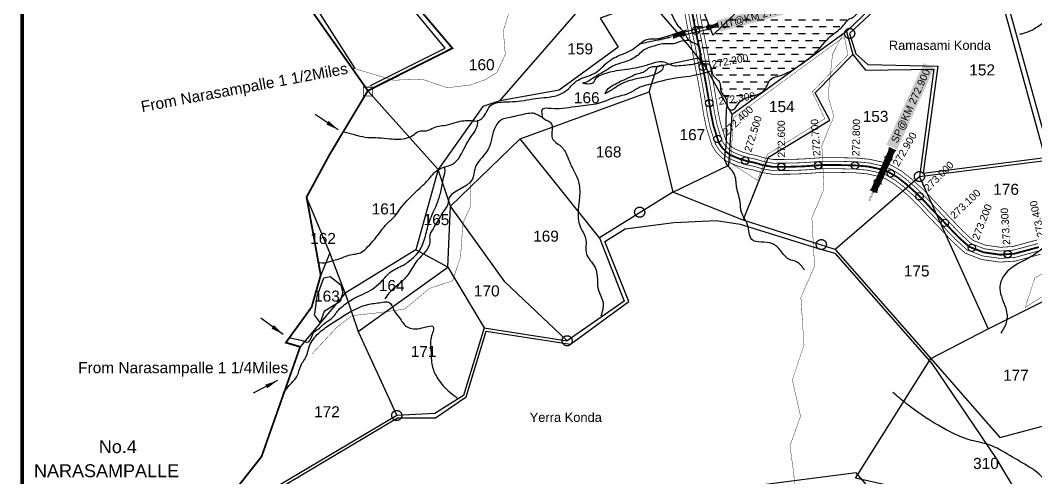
# Model space of a CAD drawing. Header units: feet. Extents: x 762418 to 770948, y 1592332 to 1602959.
# Drawn here: x 762661 to 765419, y 1596669 to 1597911 of the extents above; entities that cross this region are included whole.
import ezdxf
from ezdxf.enums import TextEntityAlignment as Align

# ---------------------------------------------------------------- set-up
doc = ezdxf.new("R2010")
doc.units = ezdxf.units.FT
doc.header["$LTSCALE"] = 15
doc.header["$MEASUREMENT"] = 0
doc.header["$PDMODE"] = 32
doc.header["$PDSIZE"] = 20
doc.linetypes.add('ACAD_ISO02W100', pattern=[15, 12, -3])
doc.linetypes.add('HIDDEN2', pattern=[0.1875, 0.125, -0.0625])
for name, color, linetype in [('CANAL1', 7, 'Continuous'), ('CSMark', 72, 'Continuous'), ('HILL', 17, 'Continuous'), ('PAPER SIZE', 10, 'Continuous'), ('PLOT', 7, 'Continuous'), ('PLOT NO', 7, 'Continuous'), ('ROADS', 6, 'Continuous'), ('STRUCTURE', 5, 'Continuous'), ('TANKS-STREAM', 4, 'Continuous'), ('VILLAGE BOUNDRY', 5, 'HIDDEN2'), ('VILLAGE STONES', 240, 'Continuous')]:
    doc.layers.add(name, color=color, linetype=linetype)
doc.styles.add('CANAL', font='Cambria.ttf')
doc.styles.get("Standard").update_dxf_attribs({"font": 'arial.ttf'})
doc.linetypes.add('DOTS', pattern='A,1e-06,-3,["●",Standard,S=3,R=0,X=-1.25,Y=-1.25],-3', length=6.000001)
doc.dimstyles.new('CRDS', dxfattribs={"dimtxt": 20, "dimasz": 35, "dimexe": 0.18, "dimexo": 0.0625, "dimgap": 0.09, "dimtad": 0, "dimtih": 1, "dimtoh": 1, "dimdec": 0, "dimzin": 2, "dimdsep": 46, "dimtxsty": 'CANAL', "dimcen": 0.09, "dimclrt": 256, "dimadec": 0, "dimazin": 0, "dimtfac": 1, "dimtdec": 0, "dimtofl": 0, "dimtmove": 0, "dimatfit": 3, "dimfxl": 1, "dimtfill": 2, "dimtfillclr": 5, "dimtolj": 1, "dimtzin": 0, "dimarcsym": 0})
doc.dimstyles.get("Standard").update_dxf_attribs({"dimtxt": 0.18, "dimasz": 0.18, "dimexe": 0.18, "dimexo": 0.0625, "dimgap": 0.09, "dimtad": 0, "dimtih": 1, "dimtoh": 1, "dimdec": 4, "dimzin": 0, "dimdsep": 46, "dimtxsty": 'Standard', "dimcen": 0.09, "dimadec": 0, "dimazin": 0, "dimtfac": 1, "dimtdec": 4, "dimtofl": 0, "dimtmove": 0, "dimatfit": 3, "dimfxl": 1, "dimtolj": 1, "dimtzin": 0, "dimarcsym": 0})

# ---------------------------------------------------------------- blocks, each defined once
blk = doc.blocks.new('UT')
at = {"layer": 'STRUCTURE'}
h = blk.add_hatch(dxfattribs=at)
h.set_pattern_fill('DASH', color=150, scale=8, angle=-39.6278, style=0)
h.set_pattern_definition([(320.372247933, (-4370.464, -6260.8811), (1.40800153113, 0.132407282), [1, -1])])
h.paths.add_polyline_path([(765163, 1700681.9), (765165.6, 1700680.6), (765167.2, 1700680.3), (765169.1, 1700680), (765172.4, 1700679.6), (765176.4, 1700679.3), (765179.5, 1700679.5), (765183.1, 1700679.9), (765187.7, 1700680.9), (765188.9, 1700681.2), (765193.1, 1700682.2), (765196.1, 1700680.2), (765196.1, 1700672.2), (765193.1, 1700670.2), (765190.5, 1700670.8), (765188.1, 1700671.3), (765185.5, 1700671.8), (765183.6, 1700672.1), (765181, 1700672.5), (765180.3, 1700672.5), (765178.5, 1700672.6), (765176.7, 1700672.6), (765174.6, 1700672.5), (765172.5, 1700672.3), (765170.4, 1700672), (765168.5, 1700671.7), (765166.1, 1700671.2), (765165, 1700670.8), (765163, 1700669.7)])
h.paths.add_polyline_path([(765259.1, 1700682.2), (765256.1, 1700680.2), (765256.1, 1700672.2), (765259.1, 1700670.2), (765261.9, 1700671), (765264.4, 1700671.6), (765266.4, 1700672), (765269.1, 1700672.5), (765272.7, 1700673), (765276.1, 1700673.1), (765278.6, 1700672.9), (765281.2, 1700672.7), (765283.9, 1700672.3), (765286.4, 1700671.9), (765288, 1700671.3), (765289.2, 1700670.6), (765289.1, 1700682.7), (765287.6, 1700681.8), (765285.7, 1700681.2), (765283, 1700680.7), (765281.2, 1700680.4), (765276.7, 1700679.9), (765272.7, 1700679.9), (765268.7, 1700680.3), (765264.8, 1700681), (765261.2, 1700681.7)])
at = {"layer": 'STRUCTURE', "color": 150, "const_width": 0.628}
for points in [[(765190.1, 1700688.2), (765190.1, 1700684.2), (765196.1, 1700680.2), (765256.1, 1700680.2), (765262.1, 1700684.2), (765262.1, 1700688.2)], [(765190.1, 1700664.2), (765190.1, 1700668.2), (765196.1, 1700672.2), (765256.1, 1700672.2), (765262.1, 1700668.2), (765262.1, 1700664.2)]]:
    blk.add_lwpolyline(points, dxfattribs=at)
at = {"layer": 'STRUCTURE', "color": 150}
for points in [[(765196.1, 1700680.2), (765256.1, 1700680.2)], [(765196.1, 1700672.2), (765256.1, 1700672.2)], [(765196.1, 1700672.2), (765256.1, 1700672.2)]]:
    blk.add_lwpolyline(points, dxfattribs=at)
at = {"layer": 'STRUCTURE', "color": 0}
blk.add_circle((765226.1, 1700676.2), 1.89, dxfattribs=at)
at = {"layer": 'STRUCTURE', "color": 150}
for points in [[(765163, 1700681.9), (765164.4, 1700681.1), (765167.9, 1700680.2), (765171.2, 1700679.8), (765176.1, 1700679.4), (765184.7, 1700680.3), (765193.1, 1700682.2)], [(765163, 1700669.7), (765164.3, 1700670.6), (765167.8, 1700671.6), (765171.2, 1700672.1), (765176, 1700672.6), (765184.7, 1700672), (765193.1, 1700670.2)], [(765289.1, 1700682.7), (765287.8, 1700681.9), (765284.3, 1700680.9), (765280.9, 1700680.4), (765276.1, 1700679.8), (765267.4, 1700680.5), (765259.1, 1700682.2)], [(765289.2, 1700670.6), (765287.8, 1700671.4), (765284.2, 1700672.3), (765280.9, 1700672.7), (765276.1, 1700673.1), (765267.4, 1700672.2), (765259.1, 1700670.2)]]:
    blk.add_spline(points, degree=3, dxfattribs=at)
at = {"layer": 'STRUCTURE', "color": 0}
blk.add_text('STREAM', height=5, dxfattribs=at).set_placement((765148.2, 1700675.8), align=Align.MIDDLE_CENTER)
for points in [[(765190.9, 1700676), (765164.2, 1700675.8)], [(765289.3, 1700676.7), (765265.4, 1700676.4)]]:
    blk.add_leader(points, dimstyle='Standard', override={"dimasz": 10, "dimgap": 0.09, "dimtad": 0}, dxfattribs=at)
blk = doc.blocks.new('SP')
at = {"layer": 'STRUCTURE'}
h = blk.add_hatch(dxfattribs=at)
h.set_pattern_fill('DASH', color=256, scale=8, style=0)
edge = h.paths.add_edge_path()
edge.add_spline(control_points=[(769825.7, 1706742.1), (769825.3, 1706741.8), (769823.8, 1706740.8), (769820.9, 1706740.3), (769817, 1706739.7), (769811.4, 1706738.9), (769804, 1706739.7), (769798.4, 1706741), (769795.6, 1706741.6)], knot_values=[0, 0, 0, 0, 1.613557, 5.24513, 8.624976, 13.470124, 22.190216, 30.746377, 30.746377, 30.746377, 30.746377], degree=3, periodic=0)
edge.add_line((769795.6, 1706741.6), (769792.6, 1706739.6))
edge.add_line((769792.6, 1706739.6), (769732.6, 1706739.6))
edge.add_line((769732.6, 1706739.6), (769729.6, 1706741.6))
edge.add_spline(control_points=[(769729.6, 1706741.6), (769726.9, 1706740.9), (769721.3, 1706739.5), (769713.9, 1706738.5), (769708.3, 1706739.1), (769704.4, 1706739.6), (769701.5, 1706740), (769700, 1706741), (769699.5, 1706741.3)], knot_values=[0, 0, 0, 0, 8.556161, 17.276253, 22.121402, 25.501247, 29.13282, 30.746377, 30.746377, 30.746377, 30.746377], degree=3, periodic=0)
edge.add_line((769699.5, 1706741.3), (769699.5, 1706722.1))
edge.add_spline(control_points=[(769699.5, 1706722.1), (769700, 1706722.4), (769701.4, 1706723.4), (769704.3, 1706724), (769708.2, 1706724.5), (769713.8, 1706725.3), (769721.2, 1706724.5), (769726.8, 1706723.3), (769729.6, 1706722.6)], knot_values=[0, 0, 0, 0, 1.613557, 5.24513, 8.624976, 13.470124, 22.190216, 30.746377, 30.746377, 30.746377, 30.746377], degree=3, periodic=0)
edge.add_line((769729.6, 1706722.6), (769732.6, 1706724.6))
edge.add_line((769732.6, 1706724.6), (769792.6, 1706724.6))
edge.add_line((769792.6, 1706724.6), (769795.6, 1706722.6))
edge.add_spline(control_points=[(769795.6, 1706722.6), (769798.4, 1706723.3), (769803.9, 1706724.8), (769811.3, 1706725.8), (769817, 1706725.1), (769820.9, 1706724.7), (769823.8, 1706724.2), (769825.2, 1706723.3), (769825.7, 1706723)], knot_values=[0, 0, 0, 0, 8.556161, 17.276253, 22.121402, 25.501247, 29.13282, 30.746377, 30.746377, 30.746377, 30.746377], degree=3, periodic=0)
edge.add_line((769825.7, 1706723), (769825.7, 1706742.1))
h.paths.add_polyline_path([(769764.2, 1706732.1, -1), (769761.1, 1706732.1, -1)], flags=0)
h.paths.add_polyline_path([(769761.1, 1706732.1, 1), (769764.2, 1706732.1, 1)], flags=16)
at = {"layer": 'STRUCTURE', "const_width": 0.628}
for points in [[(769726.6, 1706747.6), (769726.6, 1706743.6), (769732.6, 1706739.6), (769792.6, 1706739.6), (769798.6, 1706743.6), (769798.6, 1706747.6)], [(769726.6, 1706716.6), (769726.6, 1706720.6), (769732.6, 1706724.6), (769792.6, 1706724.6), (769798.6, 1706720.6), (769798.6, 1706716.6)]]:
    blk.add_lwpolyline(points, dxfattribs=at)
at = {"layer": 'STRUCTURE', "color": 3}
blk.add_lwpolyline([(769732.6, 1706724.6), (769792.6, 1706724.6)], dxfattribs=at)
blk.add_lwpolyline([(769732.6, 1706724.6), (769792.6, 1706724.6)], dxfattribs=at)
at = {"layer": 'STRUCTURE', "color": 0}
blk.add_circle((769762.6, 1706732.1), 1.55, dxfattribs=at)
at = {"layer": 'STRUCTURE'}
for points in [[(769699.5, 1706741.3), (769700.9, 1706740.5), (769704.4, 1706739.6), (769707.8, 1706739.2), (769712.6, 1706738.8), (769721.3, 1706739.7), (769729.6, 1706741.6)], [(769699.5, 1706722.1), (769700.9, 1706723), (769704.4, 1706724), (769707.7, 1706724.5), (769712.5, 1706725), (769721.2, 1706724.4), (769729.6, 1706722.6)], [(769825.7, 1706742.1), (769824.3, 1706741.3), (769820.8, 1706740.3), (769817.5, 1706739.8), (769812.7, 1706739.2), (769804, 1706739.9), (769795.6, 1706741.6)], [(769825.7, 1706723), (769824.3, 1706723.8), (769820.8, 1706724.7), (769817.4, 1706725.1), (769812.6, 1706725.5), (769803.9, 1706724.6), (769795.6, 1706722.6)]]:
    blk.add_spline(points, degree=3, dxfattribs=at)
at = {"layer": 'STRUCTURE', "color": 0}
blk.add_text('STREAM', height=5, dxfattribs=at).set_placement((769684.3, 1706732.1), align=Align.MIDDLE_CENTER)
for points in [[(769727.4, 1706732.1), (769700.8, 1706732.1)], [(769824.4, 1706732.1), (769800.5, 1706732.1)]]:
    blk.add_leader(points, dimstyle='Standard', override={"dimasz": 10, "dimgap": 0.09, "dimtad": 0}, dxfattribs=at)

msp = doc.modelspace()

# ---------------------------------------------------------------- hatches: boundary and pattern name
at = {"layer": 'TANKS-STREAM'}
h = msp.add_hatch(dxfattribs=at)
h.set_pattern_fill('DASH', color=256, scale=150, style=0)
edge = h.paths.add_edge_path()
edge.add_spline(control_points=[(765121.9, 1598088.6), (765120.1, 1598093.2), (765118.5, 1598103.6), (765111.8, 1598118.7), (765103.4, 1598131.4), (765096.3, 1598147.5), (765081, 1598157.4), (765075.2, 1598177.7), (765054.9, 1598178.3), (765045, 1598219.2), (765011.3, 1598242.7), (764983, 1598274.8), (764966.1, 1598291.8), (764953.8, 1598315.5), (764931.1, 1598329.5), (764921.2, 1598357.7), (764899.8, 1598371.3), (764879.9, 1598382.4), (764862, 1598389.5), (764853.1, 1598407.4), (764841.7, 1598416.1), (764832.7, 1598430.8), (764819.7, 1598440.7), (764806.1, 1598454), (764803.7, 1598467.9), (764801.6, 1598482.8), (764798.3, 1598500), (764788.7, 1598518.9), (764788.9, 1598541.7), (764782.6, 1598565), (764785.8, 1598584.2), (764779.3, 1598605.1), (764781.1, 1598625.6), (764771.2, 1598652.7), (764782, 1598675.5), (764771.8, 1598694.1), (764767.5, 1598709.8), (764759.7, 1598725.5), (764766.1, 1598739.4), (764767.8, 1598751), (764766.1, 1598761.8), (764765.9, 1598774), (764768.9, 1598786.7), (764757.9, 1598791.9), (764747.8, 1598796), (764733.9, 1598798.1), (764719.3, 1598800.9), (764705, 1598803.4), (764689.2, 1598805.3), (764674.3, 1598813.4), (764659.6, 1598813.9), (764649.8, 1598816.2), (764642.4, 1598818), (764633.5, 1598815.8), (764622.4, 1598830), (764604.4, 1598826.3), (764588.9, 1598828.5), (764580.1, 1598832.3), (764571.8, 1598833.7), (764563.7, 1598835.1), (764551.2, 1598834.8), (764535.8, 1598831.8), (764517.6, 1598830.9), (764503, 1598831.2), (764489.1, 1598829.2), (764479.7, 1598821.5), (764468.3, 1598817.4), (764459.3, 1598810.8), (764448.7, 1598803.1), (764445.8, 1598787.3), (764440.8, 1598772.7), (764438.2, 1598758.2), (764433.8, 1598746.8), (764429.4, 1598735.2), (764429, 1598723.7), (764425.7, 1598702.2), (764420.4, 1598682.9), (764414.5, 1598664.2), (764411.5, 1598657.3), (764408.4, 1598649.9), (764398.7, 1598641.4), (764383.1, 1598639.6), (764372.5, 1598630.2), (764343.3, 1598622), (764319.4, 1598593.8), (764263.9, 1598579.8), (764271, 1598535.1), (764290.8, 1598510.3), (764283.8, 1598497.7), (764281.3, 1598493.1)], knot_values=[0, 0, 0, 0, 15.236643, 30.425916, 49.268111, 61.29899, 81.97814, 102.084858, 115.773053, 133.025963, 212.487691, 236.470845, 261.320268, 284.011501, 315.420284, 336.871803, 370.102665, 387.367181, 406.221294, 425.389789, 444.417436, 448.630932, 476.733578, 493.34505, 502.978873, 518.344501, 538.747502, 555.021144, 580.959896, 605.741593, 626.769073, 637.540012, 670.437107, 687.164076, 721.92825, 735.671965, 748.241369, 771.73054, 783.151148, 792.389286, 806.578996, 815.257846, 830.35944, 837.968441, 848.244294, 864.119195, 879.458499, 892.916471, 907.805913, 926.754154, 942.470551, 951.350167, 956.913802, 965.145952, 976.30659, 1003.989351, 1013.238331, 1023.360739, 1032.240389, 1038.707898, 1047.8548, 1069.523964, 1085.557036, 1102.48498, 1113.696263, 1126.399537, 1138.056874, 1149.595348, 1159.958466, 1176.000146, 1194.951457, 1207.140536, 1219.70994, 1231.701283, 1244.110557, 1253.800534, 1296.881363, 1304.104514, 1312.503788, 1319.655339, 1327.741907, 1349.904078, 1364.253051, 1368.591241, 1440.378916, 1472.491868, 1518.68343, 1544.304194, 1559.065831, 1559.065831, 1559.065831, 1559.065831], degree=3, periodic=0)
edge.add_spline(control_points=[(764281.3, 1598493.1), (764287.6, 1598487.1), (764296, 1598479.2), (764297, 1598464.8), (764298.9, 1598450.9), (764309, 1598437.9), (764308.7, 1598414), (764305.1, 1598392.3), (764317.7, 1598374.9), (764322.4, 1598359.8), (764311.2, 1598349.1), (764322.6, 1598335.8), (764303.1, 1598336.3), (764295.3, 1598331.5)], knot_values=[3087.78125, 3087.78125, 3087.78125, 3087.78125, 3112.178941, 3120.363638, 3130.354517, 3154.22091, 3165.810148, 3201.376333, 3214.590002, 3229.814529, 3244.457284, 3249.124742, 3273.020901, 3273.020901, 3273.020901, 3273.020901], degree=3, periodic=0)
edge.add_line((764295.3, 1598331.5), (764320.5, 1598311.9))
edge.add_line((764320.5, 1598311.9), (764353.8, 1598279.8))
edge.add_line((764353.8, 1598279.8), (764398.2, 1598231.6))
edge.add_line((764398.2, 1598231.6), (764414.4, 1598210.4))
edge.add_line((764414.4, 1598210.4), (764423, 1598193.4))
edge.add_spline(control_points=[(764423, 1598193.4), (764425.6, 1598191), (764427.1, 1598188.5), (764427, 1598185.5)], knot_values=[2881.608706, 2881.608706, 2881.608706, 2881.608706, 2893.940244, 2893.940244, 2893.940244, 2893.940244], degree=3, periodic=0)
edge.add_line((764427, 1598185.5), (764436.8, 1598159.7))
edge.add_line((764436.8, 1598159.7), (764447.6, 1598129.1))
edge.add_line((764447.6, 1598129.1), (764455.6, 1598093.9))
edge.add_line((764455.6, 1598093.9), (764469.1, 1598020.2))
edge.add_line((764469.1, 1598020.2), (764476.9, 1597976.7))
edge.add_line((764476.9, 1597976.7), (764484.1, 1597942.3))
edge.add_line((764484.1, 1597942.3), (764492.5, 1597897.9))
edge.add_line((764492.5, 1597897.9), (764504.5, 1597839.4))
edge.add_spline(control_points=[(764504.5, 1597839.4), (764506.8, 1597835.3), (764507.4, 1597829.7), (764507.4, 1597823.8)], knot_values=[2458.163018, 2458.163018, 2458.163018, 2458.163018, 2472.175117, 2472.175117, 2472.175117, 2472.175117], degree=3, periodic=0)
edge.add_line((764507.4, 1597823.8), (764512.3, 1597797.7))
edge.add_line((764512.3, 1597797.7), (764517.1, 1597791.6))
edge.add_spline(control_points=[(764517.1, 1597791.6), (764521.2, 1597792.2), (764538.9, 1597797.3), (764535.6, 1597758.8), (764566.5, 1597746.1), (764559.6, 1597715.1), (764580.2, 1597701.7), (764580.4, 1597682.8), (764582.3, 1597676.3)], knot_values=[2279.132492, 2279.132492, 2279.132492, 2279.132492, 2291.217587, 2323.130848, 2352.163072, 2376.944798, 2399.636054, 2419.56681, 2419.56681, 2419.56681, 2419.56681], degree=3, periodic=0)
edge.add_line((764582.3, 1597676.3), (764586, 1597669.5))
edge.add_spline(control_points=[(764586, 1597669.5), (764586.9, 1597668.8), (764589.6, 1597667.2), (764603.8, 1597667.4), (764617.4, 1597710.8), (764684.5, 1597699.4), (764693.4, 1597752.5), (764738.3, 1597763), (764767.7, 1597779.9), (764790.5, 1597797.2), (764792.3, 1597798.7)], knot_values=[2018.000325, 2018.000325, 2018.000325, 2018.000325, 2022.02068, 2029.038365, 2055.53743, 2132.66863, 2168.344071, 2184.632621, 2263.603679, 2270.536318, 2270.536318, 2270.536318, 2270.536318], degree=3, periodic=0)
edge.add_line((764775.2, 1597786.2), (764792.3, 1597798.7))
edge.add_spline(control_points=[(764792.3, 1597798.7), (764796.4, 1597801.8), (764810.5, 1597813.3), (764830.1, 1597831.9), (764848.7, 1597854), (764864.6, 1597871.2), (764882.8, 1597882.2), (764897.7, 1597897.4), (764908.6, 1597913.8), (764926.6, 1597919.8), (764934.7, 1597930.7), (764945.2, 1597937.4), (764951.6, 1597951.8), (764970.2, 1597957.4), (764968.7, 1597972.8), (764987.9, 1597976.9), (764995.8, 1597991.8), (765013.2, 1597997.5), (765016.2, 1598032.4), (765064.3, 1598035.1), (765087.9, 1598063.5), (765096.7, 1598065.4), (765097.8, 1598065.5)], knot_values=[1607.090717, 1607.090717, 1607.090717, 1607.090717, 1622.615075, 1661.472667, 1687.971606, 1709.46195, 1731.209096, 1751.046239, 1773.377104, 1788.028602, 1805.406726, 1812.89241, 1824.579445, 1851.867014, 1854.203438, 1868.474949, 1895.134325, 1906.164801, 1917.248685, 1988.239935, 2014.199034, 2018.000325, 2018.000325, 2018.000325, 2018.000325], degree=3, periodic=0)
edge.add_line((765097.8, 1598065.5), (765121.9, 1598088.6))
h.paths.add_polyline_path([(764686.4, 1598071.1), (764675.3, 1598000.3), (764542.3, 1597870.7), (764491.4, 1597999.5)], flags=16)
h.paths.add_polyline_path([(764680.2, 1598567.9), (764689, 1598663.3), (764744, 1598672.6), (764749.9, 1598600.1)], flags=16)
h.paths.add_polyline_path([(764426.3, 1598567.6), (764337.9, 1598566.3), (764342.6, 1598604.6), (764412, 1598622.2)], flags=16)
h.paths.add_polyline_path([(764914.9, 1598213.1), (764961.7, 1598254), (765069.5, 1598107.1), (765016.7, 1598035.1)], flags=16)

# ---------------------------------------------------------------- linework, layer by layer
at = {"layer": 'CANAL1', "color": 1, "linetype": 'HIDDEN2', "ltscale": 7, "const_width": 5}
msp.add_lwpolyline([(764484.1, 1597942.3), (764492.5, 1597897.9), (764495.6, 1597882.8), (764504.5, 1597839.4), (764513.4, 1597791.5), (764523.9, 1597736.9), (764531.4, 1597693.7), (764537, 1597658.2), (764543.6, 1597626), (764550.7, 1597603.1), (764558.5, 1597578.6), (764567.6, 1597564.6), (764579, 1597553.1), (764592.4, 1597543.9), (764615.2, 1597534.5), (764635.2, 1597528.4), (764657.2, 1597523.9), (764677.3, 1597517.8), (764705.4, 1597512.8), (764749.7, 1597513.1), (764786.7, 1597514.2), (764841.1, 1597518.1), (764888.5, 1597517.8), (764931.2, 1597516.8), (764964, 1597513.8), (764997.7, 1597506.5), (765018.7, 1597499.2), (765043.4, 1597484.9), (765067.3, 1597466.2), (765092.8, 1597443.5), (765119.1, 1597417.3), (765135.9, 1597398.8), (765161, 1597372.7), (765207.6, 1597323.8), (765238, 1597296.1), (765277.4, 1597280.8), (765323, 1597274.4), (765360.6, 1597276.9), (765427.9, 1597295)], dxfattribs=at)
at = {"layer": 'CANAL1', "color": 5, "const_width": 2}
for points in [[(764493.9, 1597944.2), (764502.3, 1597899.9), (764514.4, 1597841.3), (764523.3, 1597793.4), (764533.8, 1597738.7), (764541.3, 1597695.3), (764546.8, 1597660), (764553.3, 1597628.5), (764560.2, 1597606.1), (764567.6, 1597582.9), (764575.4, 1597570.9), (764585.4, 1597560.9), (764597.2, 1597552.7), (764618.6, 1597544), (764637.7, 1597538.1), (764659.6, 1597533.6), (764679.6, 1597527.5), (764706.3, 1597522.8), (764749.5, 1597523.1), (764786.2, 1597524.2), (764840.7, 1597528.1), (764888.7, 1597527.8), (764931.8, 1597526.8), (764965.6, 1597523.7), (765000.4, 1597516.1), (765022.8, 1597508.3), (765049, 1597493.2), (765073.7, 1597473.9), (765099.6, 1597450.8), (765126.4, 1597424.2), (765143.2, 1597405.7), (765168.2, 1597379.6), (765214.6, 1597331), (765243.4, 1597304.7), (765279.9, 1597290.5), (765323.4, 1597284.4), (765358.9, 1597286.8), (765425.5, 1597304.7)], [(764474.3, 1597940.3), (764482.7, 1597896), (764494.7, 1597837.4), (764503.6, 1597789.7), (764514.1, 1597735.1), (764521.5, 1597692.1), (764527.1, 1597656.4), (764533.9, 1597623.5), (764541.1, 1597600.1), (764549.4, 1597574.3), (764559.7, 1597558.3), (764572.5, 1597545.4), (764587.6, 1597535.1), (764611.8, 1597525.1), (764632.7, 1597518.7), (764654.7, 1597514.2), (764674.9, 1597508), (764704.6, 1597502.8), (764749.9, 1597503.1), (764787.2, 1597504.2), (764841.4, 1597508.1), (764888.4, 1597507.8), (764930.6, 1597506.8), (764962.5, 1597503.9), (764995, 1597496.8), (765014.5, 1597490.1), (765037.8, 1597476.5), (765060.9, 1597458.6), (765085.9, 1597436.2), (765111.9, 1597410.4), (765128.6, 1597392), (765153.8, 1597365.8), (765200.6, 1597316.7), (765232.7, 1597287.5), (765274.8, 1597271), (765322.6, 1597264.3), (765362.2, 1597266.9), (765430.2, 1597285.3)]]:
    msp.add_lwpolyline(points, dxfattribs=at)
at = {"layer": 'CANAL1', "color": 1, "const_width": 2}
for points in [[(764503.7, 1597946.2), (764512.1, 1597901.8), (764524.2, 1597843.2), (764533.1, 1597795.2), (764543.6, 1597740.5), (764551.1, 1597696.9), (764556.7, 1597661.7), (764563, 1597631), (764569.8, 1597609.1), (764576.7, 1597587.2), (764583.2, 1597577.2), (764591.8, 1597568.6), (764602, 1597561.6), (764621.9, 1597553.4), (764640.1, 1597547.8), (764662.1, 1597543.3), (764681.9, 1597537.3), (764707.1, 1597532.8), (764749.3, 1597533.1), (764785.7, 1597534.2), (764840.4, 1597538.1), (764888.8, 1597537.8), (764932.3, 1597536.8), (764967.1, 1597533.6), (765003.1, 1597525.8), (765027, 1597517.5), (765054.6, 1597501.5), (765080.1, 1597481.6), (765106.5, 1597458.1), (765133.6, 1597431.1), (765150.6, 1597412.5), (765175.5, 1597386.5), (765221.6, 1597338.2), (765248.8, 1597313.4), (765282.4, 1597300.3), (765323.7, 1597294.5), (765357.3, 1597296.7), (765423.1, 1597314.4)], [(764464.5, 1597938.4), (764472.9, 1597894.1), (764484.9, 1597835.5), (764493.8, 1597787.8), (764504.3, 1597733.3), (764511.7, 1597690.4), (764517.3, 1597654.6), (764524.2, 1597621), (764531.6, 1597597.1), (764540.3, 1597570), (764551.9, 1597552), (764566.1, 1597537.7), (764582.9, 1597526.2), (764608.4, 1597515.7), (764630.2, 1597509), (764652.2, 1597504.5), (764672.6, 1597498.3), (764703.7, 1597492.8), (764750.1, 1597493.1), (764787.7, 1597494.2), (764841.7, 1597498.1), (764888.2, 1597497.8), (764930.1, 1597496.8), (764961, 1597494), (764992.3, 1597487.2), (765010.3, 1597480.9), (765032.2, 1597468.2), (765054.5, 1597450.9), (765079, 1597429), (765104.7, 1597403.5), (765121.3, 1597385.2), (765146.6, 1597358.9), (765193.6, 1597309.5), (765227.3, 1597278.8), (765272.3, 1597261.3), (765322.3, 1597254.3), (765363.9, 1597257), (765432.6, 1597275.6)]]:
    msp.add_lwpolyline(points, dxfattribs=at)
at = {"layer": 'CSMark', "color": 3}
for p in [(764495.6, 1597882.8), (764514.8, 1597784.6), (764532.6, 1597686), (764555.3, 1597588.7), (764630.2, 1597529.9), (764728.3, 1597513), (764828.3, 1597517.2), (764928.4, 1597516.8), (765025.4, 1597495.3), (765103.3, 1597433), (765172.5, 1597360.7), (765245.5, 1597293.2), (765342.9, 1597275.7)]:
    msp.add_point(p, dxfattribs=at)
at = {"layer": 'HILL'}
for points in [[(765113.8, 1597495.8), (765444.5, 1597538.2), (765310.9, 1598026.1), (765246, 1598104.8), (765031.1, 1597985.2), (764913.8, 1597874.7), (764930.3, 1597820.2), (764963, 1597790.5), (765152.9, 1597786.7), (765113.8, 1597495.5)], [(763612.1, 1597733.8), (763814.7, 1597835), (763690, 1597987.6)], [(763459.3, 1597952.6), (763569.7, 1597779.6)], [(763260.3, 1596578.1), (763685.8, 1596831.6), (763789, 1596831), (763871.9, 1596888.8), (763926.8, 1597066.5), (764155.7, 1597031.5), (764314.2, 1597147.5), (764248.6, 1597310.5), (764304.1, 1597344.2), (764436.4, 1597362), (764551.9, 1597367.4), (764616, 1597357.5), (764831.6, 1597290.1), (764873.9, 1597278.6), (765137.4, 1596979), (765311.5, 1596721.2), (765398.7, 1596575.3)], [(763460.7, 1597113.5), (763467.5, 1597161.9), (763485.8, 1597211.5), (763503, 1597215.6), (763531.7, 1597192.7), (763537.5, 1597171.8), (763529.6, 1597147.3), (763486.3, 1597119.7), (763475.9, 1597090), (763459.7, 1597111.9)], [(765025.3, 1596573.5), (764931.1, 1596682.3), (764476, 1596623.3)]]:
    msp.add_lwpolyline(points, dxfattribs=at)
at = {"layer": 'PAPER SIZE', "color": 5, "const_width": 10}
msp.add_lwpolyline([(770731.4, 1592336.5), (762666.1, 1592336.5), (762666.1, 1602277.4), (770731.4, 1602277.4)], close=True, dxfattribs=at)
at = {"layer": 'PLOT'}
for points in [[(765103.1, 1597486.1), (765289.8, 1597072.7), (765449.7, 1597152.5), (765459.5, 1597530.9), (765538.9, 1597467.1), (765689.8, 1597505.7), (765695.2, 1597626), (765678.4, 1597678.4), (765728.1, 1597706.6), (765739.6, 1597751.4), (765723.4, 1597828.6), (765740.2, 1597905.8), (765751.4, 1598129.4), (765822.3, 1598106.4), (766076.6, 1598122.1), (766201.9, 1598145), (766216.4, 1598209.7), (766224, 1598300.8), (766134.5, 1598340.4), (766128.8, 1598465.8)], [(764371.4, 1597964.3), (764236.5, 1597916.8), (764285.2, 1597838.1), (764125.2, 1597720.9), (763963.7, 1597692.2), (764182.7, 1597944.1), (764136.7, 1598082.8)], [(765139.5, 1598105.5), (764904.8, 1597880.4), (764594.3, 1597654.7), (764521.5, 1597786.1), (764474.6, 1597845.5), (764253, 1598100.9)], [(765250.9, 1598110), (765321.4, 1598033.4), (765443.7, 1597592.7), (765459.5, 1597530.9), (765103.1, 1597486.1)], [(764491.4, 1597999.5), (764542.3, 1597870.7), (764675.3, 1598000.3), (764686.4, 1598071.1), (764491.4, 1597999.5)], [(764904.8, 1597880.4), (764922.1, 1597817.8), (764956.9, 1597775.6), (765142.3, 1597778.2), (765103.1, 1597486.1), (764874.9, 1597288.3), (764624.6, 1597368.3), (764433.7, 1597443.8)], [(763829.9, 1597406.2), (764019, 1597589.1), (764368.8, 1597716.8), (764390.8, 1597785.3), (764503.3, 1597808.6)], [(764624.6, 1597368.3), (764693, 1597539.2), (764860.1, 1597640), (764819.7, 1597714.1), (764922.1, 1597817.8)], [(763963.7, 1597692.2), (763917.1, 1597677.1), (763795.7, 1597505.9), (763605.2, 1597719.8)], [(764368.8, 1597716.8), (764433.7, 1597443.8), (764585.3, 1597517.8), (764594.3, 1597654.7)], [(764433.7, 1597443.8), (764234.5, 1597320.3), (764019, 1597589.1)], [(763795.7, 1597505.9), (763735.2, 1597287.3), (763543.6, 1597169.8), (763501.8, 1597279.5), (763438.7, 1597430.9)], [(763822.8, 1597240.8), (763829.9, 1597406.2), (763795.7, 1597505.9)], [(764234.5, 1597320.3), (764301.3, 1597148.2), (764146.3, 1597040.3), (763977.1, 1597201), (763829.9, 1597406.2)], [(763579.1, 1597065.5), (763822.8, 1597240.8), (763735.2, 1597287.3)], [(764874.9, 1597288.3), (765134.6, 1596992.6), (765289.8, 1597072.7)], [(763501.8, 1597279.5), (763477.1, 1597218.7)], [(763822.8, 1597240.8), (763921.2, 1597075.5), (764146.3, 1597040.3)], [(763543.6, 1597169.8), (763421.3, 1597024.2)], [(763543.6, 1597169.8), (763579.1, 1597065.5), (763683.5, 1596837.3)], [(765134.6, 1596992.6), (765321.6, 1596777.8), (765478.5, 1596819.4), (765449.7, 1597152.5)], [(763921.2, 1597075.5), (763865, 1596892), (763787.2, 1596843.3), (763683.5, 1596837.3)], [(765646.6, 1596465.4), (765626.6, 1596492), (765624.7, 1596515.2), (765556.7, 1596528), (764929.6, 1596667.9), (765134.6, 1596992.6)], [(763683.5, 1596837.3), (763158.8, 1596526.7)]]:
    msp.add_lwpolyline(points, dxfattribs=at)
at = {"layer": 'ROADS', "linetype": 'HIDDEN2', "ltscale": 10, "const_width": 1}
for points in [[(763564.1, 1597781.3), (763634.8, 1597760.2), (763674.4, 1597748.3), (763753, 1597750.9), (763820.4, 1597727.8), (763882.5, 1597735.1), (763924.1, 1597749.6), (763955.8, 1597769.4), (763978.4, 1597817.8), (763973.1, 1597882.5), (763990.9, 1597939.9)], [(765495.2, 1596820.6), (765572.6, 1596929.4), (765462, 1597130.3), (765479.9, 1597137.9), (765537.7, 1597155.8), (765654.3, 1597182.1), (765578.5, 1597287.8), (765533.4, 1597461.4), (765474.4, 1597515.4), (765461.2, 1597371.3), (765458.2, 1597234.5), (765416.9, 1597211.2), (765398.9, 1597156.7), (765390.6, 1597131), (765431.9, 1597157.3), (765475, 1597156.1), (765584.7, 1597119.4), (765688.1, 1597103.1), (765645, 1597053.4), (765666.1, 1596964.4), (765653.7, 1596874.9), (765647, 1596804.1), (765560.8, 1596796.5), (765496.3, 1596821.3)]]:
    msp.add_lwpolyline(points, dxfattribs=at)
at = {"layer": 'ROADS', "linetype": 'DOTS', "ltscale": 0.5, "const_width": 1}
for points in [[(764590.5, 1597525.5), (764598.2, 1597646.2), (764899.4, 1597866.6), (764909.4, 1597817.3), (764812.4, 1597716.6), (764846.3, 1597643.5), (764690.4, 1597547), (764663.3, 1597476.6), (764589, 1597524.2)], [(764682.2, 1596194.2), (764679.4, 1596274.3), (764705.5, 1596362.8), (764690.6, 1596457.3), (764723.2, 1596513.2), (764765.2, 1596602.7), (764762.4, 1596677.5), (764751.6, 1596755.4), (764780.5, 1596835.5), (764758.2, 1596934.2), (764789.9, 1597029.2), (764781.3, 1597158.4), (764818.6, 1597243.2), (764811.2, 1597374.5), (764843.9, 1597452.5), (764838.3, 1597570.8), (764870.9, 1597649.9), (764855.1, 1597704.9), (764867.2, 1597818.2), (764895.2, 1597873.2)], [(763453.3, 1597005.2), (763523.5, 1597080), (763562.8, 1597109), (763623.7, 1597115.5), (763705.1, 1597126.8), (763772.5, 1597182.9), (763835.2, 1597203.4), (763856.8, 1597267.9), (763863.4, 1597360.1), (763884, 1597405.9), (763884, 1597475.1)]]:
    msp.add_lwpolyline(points, dxfattribs=at)
at = {"layer": 'TANKS-STREAM'}
for points in [[(764281.3, 1598493.1), (764286.8, 1598506.8), (764277.2, 1598530.5), (764274.9, 1598576.7), (764303.2, 1598591.7), (764365.1, 1598628.1), (764369.2, 1598629.5), (764381.6, 1598636.8), (764402.2, 1598645), (764408.1, 1598650.5), (764411.3, 1598656.9), (764414.5, 1598664.6), (764416.8, 1598671.5), (764427.4, 1598713.2), (764428.7, 1598722.8), (764430.1, 1598735.2), (764433.8, 1598746.6), (764437.9, 1598758.5), (764440.6, 1598770.3), (764445.7, 1598788.6), (764451.1, 1598803.7), (764458.9, 1598810.5), (764468.5, 1598816.9), (764479, 1598822), (764490, 1598828.4), (764501, 1598830.6), (764517.9, 1598831.1), (764533.9, 1598832), (764555.4, 1598834.8), (764564.6, 1598834.8), (764571, 1598833.8), (764579.7, 1598832), (764589.3, 1598828.8), (764598.4, 1598827.4), (764625.8, 1598823.8), (764635, 1598817.4), (764643.2, 1598817.4), (764648.7, 1598816.5), (764657.4, 1598814.7), (764672.9, 1598812.4), (764690.8, 1598806), (764705.4, 1598803.2), (764718.7, 1598801), (764733.8, 1598798.2), (764749.3, 1598795), (764758.9, 1598791.4), (764765.3, 1598787.2), (764766.2, 1598772.2), (764766.2, 1598763.5), (764767.2, 1598749.3), (764765.8, 1598740.2), (764762.6, 1598729.2), (764768.1, 1598706.4), (764772.2, 1598694.5), (764777.2, 1598681.7), (764774.8, 1598647), (764778.3, 1598630.7), (764781.8, 1598598), (764784.2, 1598587.5), (764784.2, 1598566.4), (764787.7, 1598541.9), (764791.2, 1598516.2), (764797, 1598501), (764801.7, 1598481.2), (764804.1, 1598466), (764806.4, 1598456.6), (764816.9, 1598443.8), (764836.8, 1598423.9), (764839.2, 1598420.4), (764852, 1598406.4), (764863.7, 1598391.2), (764880.1, 1598381.9), (764895.3, 1598373.7), (764921, 1598352.7), (764931.6, 1598334), (764953.8, 1598311.8), (764966.6, 1598293.1), (764983, 1598274.4), (764999.4, 1598256.9), (765050, 1598195.6), (765058.2, 1598180.4), (765071.1, 1598175.8), (765082.8, 1598159.4), (765096.8, 1598144.2), (765102.6, 1598133.7), (765112, 1598117.4), (765117.9, 1598103.3), (765122.5, 1598087), (765126, 1598080), (765127.2, 1598071.8), (765113.2, 1598066), (765094.5, 1598064.8), (765073.4, 1598049.6), (765014.9, 1598009.4), (765011.4, 1597998.9), (765002, 1597993), (764981, 1597976.7), (764969.3, 1597968.5), (764969.3, 1597966.2), (764950.6, 1597946.3), (764943.5, 1597937), (764937.7, 1597932.3), (764924.8, 1597920.6), (764912, 1597913.6), (764896.8, 1597897.3), (764882.7, 1597883.2), (764865.2, 1597870.4), (764850, 1597855.2), (764832.4, 1597835.3), (764804.4, 1597808.5), (764786.8, 1597794.5), (764716.6, 1597758.2), (764701.4, 1597752.4), (764682.7, 1597722), (764613.6, 1597687.7), (764596.1, 1597667.9), (764589.1, 1597667.9), (764577.4, 1597698.2), (764564.5, 1597716.9), (764561, 1597741.5), (764542.3, 1597763.6), (764529.4, 1597792.9), (764513.4, 1597791.5), (764504.5, 1597839.4), (764474.5, 1597859.4), (764467.4, 1597873.5), (764459.2, 1597884), (764444, 1597900.3), (764431.2, 1597926), (764418.3, 1597942.4), (764398.4, 1597952.9), (764384.4, 1597969.3), (764375, 1597984.4), (764385.5, 1598009.6), (764389, 1598026), (764396, 1598040), (764400.7, 1598059.9), (764406.5, 1598085.6), (764410, 1598101.9), (764411.2, 1598122.9), (764411.2, 1598137), (764412.4, 1598158), (764427, 1598185.5), (764382.3, 1598219.6), (764377.1, 1598227.7), (764347, 1598255.4), (764338.3, 1598271.1), (764320.9, 1598283.2), (764298.9, 1598297.7), (764295.3, 1598331.5), (764316.8, 1598341.9), (764314.5, 1598346), (764319.1, 1598359.9), (764316.8, 1598374.9), (764310.4, 1598386.5), (764308.6, 1598422), (764308.1, 1598433.6), (764298.8, 1598455.6), (764297.1, 1598465.4), (764295.9, 1598473.5), (764281.3, 1598493.1)], [(765376.3, 1597873.4), (765387.3, 1597876.1), (765391.4, 1597877.5), (765416.1, 1597888.5), (765446.4, 1597909.1), (765472.5, 1597917.3), (765489, 1597918.7), (765528.8, 1597932.4), (765544, 1597936.5), (765603.1, 1597948.9), (765647, 1597968.1), (765691, 1598003.8), (765741.9, 1598035.3), (765743.3, 1598075.5), (765743.3, 1598118.1), (765740.5, 1598163.4), (765761.1, 1598216.9), (765825.8, 1598319), (765846.4, 1598383.6), (765854.7, 1598431.6), (765902.8, 1598475.5), (765942.6, 1598500.3)], [(763540, 1597608), (763569.1, 1597600.4), (763576.7, 1597598.3), (763604.5, 1597592.8), (763633, 1597592.1), (763664.9, 1597589.3), (763712.1, 1597591.4), (763730.8, 1597601.1), (763743.3, 1597609.4), (763764.1, 1597610.8), (763783.5, 1597619.1), (763821.7, 1597627.4), (763846, 1597634.3), (763885.5, 1597638.5), (763902.9, 1597637.8), (763924.4, 1597656.5), (763937.6, 1597678.7), (763973.6, 1597689.1), (764006.3, 1597690.5), (764068.7, 1597699.5), (764126, 1597709.4), (764151.7, 1597726.7), (764162.8, 1597738.5), (764180.8, 1597751), (764223.1, 1597768.3), (764259.2, 1597799.5), (764299.5, 1597820.3), (764322.4, 1597830.7), (764343.9, 1597847.3), (764362.6, 1597859.1), (764380.6, 1597860.5), (764429.9, 1597871.6), (764450.7, 1597878.5), (764471.5, 1597884.7)], [(764477.8, 1597856.3), (764450.7, 1597852.2), (764436.2, 1597847.3), (764412.6, 1597847.3), (764382.7, 1597841.1), (764363.3, 1597834.8), (764335.5, 1597814), (764304.3, 1597798.1), (764278, 1597789.8), (764247.4, 1597771.8), (764232.9, 1597763.5), (764215.5, 1597753.1), (764204.4, 1597745.4), (764187.8, 1597740.6)], [(764189.1, 1597739.9), (764221.1, 1597746.1), (764223.1, 1597751), (764235.6, 1597760.7), (764252.3, 1597767.6), (764273.8, 1597773.2), (764300.9, 1597777.3), (764332.1, 1597782.2), (764347.3, 1597785.6), (764376.5, 1597793.9), (764405.6, 1597798.8), (764433.4, 1597788.4), (764455.6, 1597788.4), (764500, 1597794.6), (764509, 1597797.4)], [(764249.9, 1597711.4), (764258.2, 1597726), (764272.8, 1597735.3), (764289.9, 1597744.6), (764312.4, 1597754.3), (764335.8, 1597765.6), (764352.9, 1597770.4), (764373.9, 1597784.1), (764394.9, 1597787), (764406.6, 1597789.5), (764405.2, 1597777.3), (764400.8, 1597772.4), (764378.3, 1597761.7), (764359.7, 1597756.8), (764339.7, 1597752.9), (764294.3, 1597738.2), (764274.8, 1597726.5), (764249.4, 1597710.9)], [(764537.7, 1597772.9), (764470, 1597757.1), (764441, 1597753.6), (764367.1, 1597736.1), (764344.3, 1597729), (764317, 1597714.1), (764273.1, 1597700.1), (764230.9, 1597685.1), (764176.3, 1597677.2), (764103.4, 1597671.1), (764077.9, 1597667.6), (764077.9, 1597655.3), (764079.6, 1597647.4), (764101.6, 1597633.3), (764106, 1597590.8), (764129.7, 1597568.8), (764145.6, 1597544.3), (764155.2, 1597521.4), (764169.3, 1597493.3), (764179, 1597464.4), (764180.7, 1597443.3), (764181.6, 1597350.7), (764196.6, 1597319.1), (764199.2, 1597276.1), (764221.2, 1597241.8), (764228.2, 1597214.6), (764230.8, 1597180.4), (764244, 1597143), (764237.9, 1597107)], [(764791.5, 1597232.6), (764771, 1597254.2), (764748.2, 1597262.2), (764726.6, 1597285), (764703.8, 1597304.3), (764648, 1597315.7), (764636.6, 1597355.5), (764618.3, 1597395.3), (764617.2, 1597411.3), (764606.9, 1597457.9), (764600.1, 1597494.4), (764576.2, 1597527.4), (764577.3, 1597560.4), (764578.4, 1597645), (764581.8, 1597690.5)], [(764080.4, 1597646.1), (764063, 1597655.4), (764053.1, 1597658.5), (764049.3, 1597658.5), (764009.6, 1597651.1), (763986, 1597646.1), (763971.1, 1597642.4), (763941.9, 1597592.1), (763938.1, 1597576), (763929.4, 1597556.8), (763895.3, 1597507.1), (763889.1, 1597479.8), (763823.7, 1597419.3), (763823.7, 1597416.9), (763813.8, 1597397), (763795.7, 1597367.2), (763782.1, 1597344.9), (763773.4, 1597327.5), (763773.4, 1597307.7), (763739.1, 1597258.3), (763716.7, 1597223.5), (763690, 1597195), (763668.9, 1597177), (763651.5, 1597154.7)], [(763474.2, 1597252.8), (763499.3, 1597255), (763504.9, 1597257.2), (763520.6, 1597261.1), (763553.5, 1597272.8), (763589.2, 1597281.8), (763605.4, 1597296.3), (763640.6, 1597338.3), (763656.3, 1597358.3), (763678, 1597378.9), (763692, 1597397.9), (763747.3, 1597456.1), (763774.7, 1597483.9), (763789.2, 1597500.1), (763807, 1597510.7), (763834.9, 1597520.2), (763870.2, 1597569.4), (763884.1, 1597592.3), (763898.6, 1597615.1), (763904.2, 1597637.4), (763904.2, 1597639.7)], [(763393.8, 1597048.3), (763428.2, 1597040.8), (763436.6, 1597037.9), (763440.6, 1597036.9), (763451.1, 1597047.8), (763459.5, 1597064.7), (763473.9, 1597075.1), (763486.9, 1597087.6), (763506.8, 1597101.5), (763525.2, 1597123.9), (763542.1, 1597138.8), (763560, 1597151.2), (763573.5, 1597158.7), (763598.9, 1597170.6), (763644.3, 1597204.1), (763664.7, 1597226), (763701.5, 1597246.4), (763728.9, 1597266.8), (763744.3, 1597283.7), (763761.3, 1597325.1), (763773.2, 1597366.9), (763792.7, 1597412.1), (763803.1, 1597445.2), (763810.6, 1597482.9), (763814.6, 1597508.3), (763813.6, 1597512.8)], [(765726.9, 1597280.8), (765679.5, 1597320.2), (765615.1, 1597329.4), (765555.9, 1597320.2), (765482.2, 1597317.6), (765415.1, 1597274.2), (765334.9, 1597220.4), (765321.7, 1597188.8), (765336.2, 1597133.7), (765340.2, 1597094.3), (765324.4, 1597061.4)], [(763375.4, 1596897.7), (763397.6, 1596925.9), (763412.3, 1596943.9), (763422.9, 1596972.9), (763439.3, 1597002), (763444.9, 1597021.9), (763467.7, 1597057.3), (763498.2, 1597082.1), (763532.3, 1597104.1), (763608.9, 1597140.2), (763645.1, 1597145.2), (763662.1, 1597145.9), (763677, 1597121.8), (763691.2, 1597102.7), (763710.4, 1597079.3), (763723.9, 1597073.6), (763746.6, 1597074.3), (763782.8, 1597078.6), (763777.1, 1597049.5), (763776.4, 1597014.1), (763780, 1596972.9), (763793.5, 1596940.3), (763809.8, 1596918.4), (763848.1, 1596885)], [(765768.9, 1596407.3), (765725.7, 1596458.9), (765697.5, 1596458.9), (765660.8, 1596504), (765642, 1596523.7), (765613.8, 1596546.2), (765566.8, 1596560.3), (765528.3, 1596581), (765533, 1596612.9), (765457.8, 1596641.1), (765441.5, 1596664), (765402.9, 1596696.9), (765349.3, 1596728.8), (765292.9, 1596757.9), (765245, 1596770.1), (765153.8, 1596811.4), (765069.3, 1596868.7), (765030.7, 1596900.6)]]:
    msp.add_spline(points, degree=3, dxfattribs=at)
at = {"layer": 'VILLAGE BOUNDRY', "linetype": 'ACAD_ISO02W100', "ltscale": 0.5, "const_width": 5}
msp.add_lwpolyline([(763605.2, 1597719.8), (763834.8, 1597835.1), (763703.2, 1597990.4), (763901.2, 1598118.3), (764138, 1598081.3), (764253, 1598100.9), (764262.9, 1598198.4), (764272.9, 1598284.9), (764108.8, 1598350.3), (764136, 1598472), (763731, 1598485.7), (763677.1, 1598742.5), (764014.3, 1598681.1), (764133.1, 1598891.7), (764121.3, 1599188), (763898.2, 1599485.7), (763733.5, 1599674.2), (763536, 1599894.2)], dxfattribs=at)
at = {"layer": 'VILLAGE BOUNDRY', "linetype": 'ACAD_ISO02W100', "ltscale": 0.1, "const_width": 5}
msp.add_lwpolyline([(763158.8, 1596526.7), (763316.3, 1596726), (763421.3, 1597024.2), (763382.4, 1597035.7), (763452.4, 1597132.2), (763477.1, 1597218.7), (763438.7, 1597430.9), (763501, 1597546), (763605.2, 1597719.8), (763445.1, 1597947.4)], dxfattribs=at)
msp.add_lwpolyline([(763158.8, 1596526.7), (763316.3, 1596726), (763421.3, 1597024.2), (763382.4, 1597035.7), (763452.4, 1597132.2), (763477.1, 1597218.7), (763438.7, 1597430.9), (763501, 1597546), (763605.2, 1597719.8), (763445.1, 1597947.4)], dxfattribs=at)
at = {"layer": 'VILLAGE STONES', "linetype": 'ACAD_ISO02W100', "const_width": 2}
msp.add_lwpolyline([(763592.9, 1597729.3), (763618.1, 1597729.3), (763618.1, 1597705.4), (763592.9, 1597705.4)], close=True, dxfattribs=at)
at = {"layer": 'VILLAGE STONES', "color": 0, "linetype": 'ACAD_ISO02W100'}
for centre in [(764913.8, 1597875.1), (764343.4, 1597389.8), (764836.8, 1597301.9), (764146.3, 1597040.7), (763683.6, 1596837.7)]:
    msp.add_circle(centre, 13.7, dxfattribs=at)
at = {"layer": 'VILLAGE STONES', "linetype": 'ACAD_ISO02W100'}
msp.add_circle((765103.2, 1597486.5), 13.7, dxfattribs=at)

# ---------------------------------------------------------------- block references
at = {"layer": 'STRUCTURE', "color": 0}
for name, p, rotation in [('UT', (417984.7, -234547.4), 13.51741334732177), ('SP', (2006234.7, 195784.7), 65.80117502648139)]:
    msp.add_blockref(name, p, dxfattribs=dict(at, rotation=rotation))

# ---------------------------------------------------------------- texts
at = {"layer": 'CSMark', "color": 1}
for s, rotation, p in [('272.200', 10.8954, (764539.2, 1597791.1)), ('272.300', 8.9734, (764557.3, 1597690.9)), ('272.400', 43.3424, (764573.8, 1597604)), ('272.500', 73.0368, (764636.6, 1597554.3)), ('272.700', 94.0977, (764824.8, 1597542.2)), ('272.800', 88.6672, (764930.1, 1597542)), ('272.600', 90.3632, (764728.5, 1597538.2)), ('272.900', 59.8863, (765037.9, 1597517.2)), ('273.000', 45.1531, (765120.3, 1597451.7)), ('273.100', 43.654, (765191.4, 1597377.4)), ('273.400', 102.4637, (765433.9, 1597322.1)), ('273.200', 68.7094, (765255.1, 1597316.5)), ('273.300', 93.7467, (765340.3, 1597300.8))]:
    msp.add_text(s, height=20, rotation=rotation, dxfattribs=at).set_placement(p, align=Align.MIDDLE_LEFT)
at = {"layer": 'PLOT NO'}
for s, p in [('159', (764181.8, 1597833.4)), ('160', (763914.5, 1597790.3)), ('152', (765273.7, 1597776.2)), ('166', (764199.7, 1597700.7)), ('154', (764729.5, 1597676.5)), ('153', (764984.2, 1597650)), ('167', (764486.6, 1597600.5)), ('168', (764259, 1597553.5)), ('176', (765338.8, 1597452)), ('161', (763650.4, 1597398.8)), ('165', (763791.5, 1597369.6)), ('169', (764089, 1597324.7)), ('162', (763483.4, 1597318.5)), ('175', (765095.8, 1597230.2)), ('164', (763670, 1597190.7)), ('163', (763494, 1597161.9)), ('170', (763928.1, 1597176.1)), ('171', (763756.6, 1597011.5)), ('177', (765365.4, 1596947.1)), ('172', (763494, 1596847.8)), ('310', (765284, 1596707.6))]:
    msp.add_text(s, height=30, dxfattribs=at).set_placement(p, align=Align.MIDDLE_CENTER)
at = {"layer": 'PLOT NO', "linetype": 'ByBlock'}
msp.add_text('From Narasampalle 1 1/2Miles', height=30, rotation=10.5959, dxfattribs=at).set_placement((762991.8, 1597661.4))
msp.add_text('From Narasampalle 1 1/4Miles', height=30, dxfattribs=at).set_placement((762818.2, 1596952.6))
at = {"layer": 'STRUCTURE', "color": 5, "char_height": 20, "attachment_point": 1, "bg_fill": 1, "box_fill_scale": 1.3, "bg_fill_color": 7, "bg_fill_true_color": 16777215, "bg_fill_transparency": 4390977}
for s, insert, width, rotation in [('\\pi1.1982;UT@KM 272.106', (764560.2, 1597906.5), 215.193, 15.0364), ('\\pi8.949;SP@KM 272.900', (765021.6, 1597576.1), 231.609, 65.4891)]:
    msp.add_mtext(s, dxfattribs=dict(at, insert=insert, width=width, rotation=rotation))
at = {"layer": 'VILLAGE STONES', "color": 0, "linetype": 'ByBlock'}
for s, p in [('Ramasami Konda', (765020.2, 1597830.6)), ('Yerra Konda', (764044.7, 1596820.3))]:
    msp.add_text(s, height=25, dxfattribs=at).set_placement(p)
at = {"layer": 'VILLAGE STONES', "linetype": 'ByBlock'}
for s, p in [('No.4', (762874.4, 1596735.6)), ('NARASAMPALLE', (762698.3, 1596670.2))]:
    msp.add_text(s, height=35, dxfattribs=at).set_placement(p)

# ---------------------------------------------------------------- leaders
at = {"layer": 'VILLAGE BOUNDRY', "linetype": 'ByBlock', "transparency": 33554687}
msp.add_leader([(764426.2, 1597864.6), (764342.2, 1597846.2)], dimstyle='CRDS', override={"dimgap": 0.09, "dimtad": 0}, dxfattribs=at)
at = {"layer": 'VILLAGE BOUNDRY', "linetype": 'ByBlock'}
for points in [[(763524.7, 1597613.6), (763462, 1597654.8)], [(763375.1, 1597058), (763314.4, 1597102)], [(763359.9, 1596932.7), (763293.5, 1596897.9)]]:
    msp.add_leader(points, dimstyle='CRDS', override={"dimgap": 0.09, "dimtad": 0}, dxfattribs=at)

doc.saveas('drawing.dxf')
